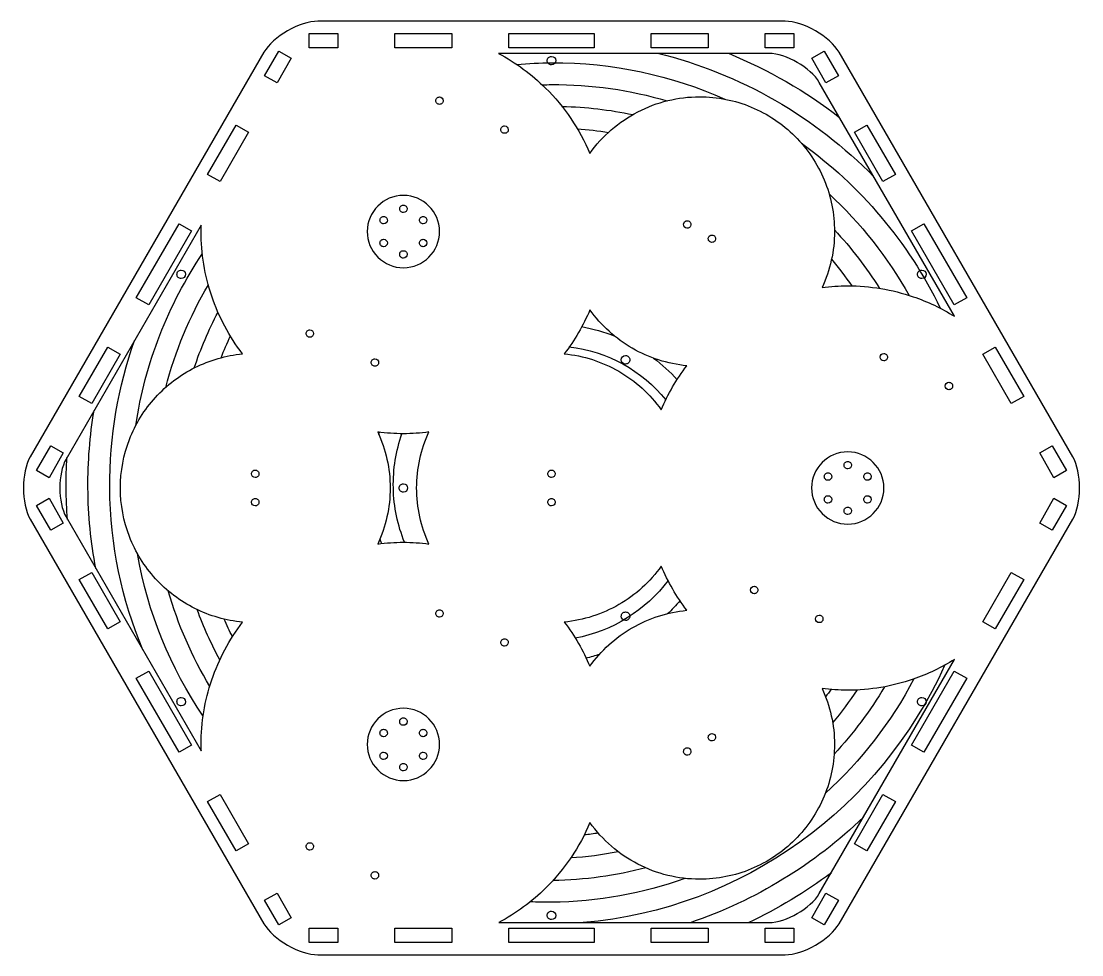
# Model space of a CAD drawing. Extents: x 2 to 374, y -219 to 109.
import ezdxf

# ---------------------------------------------------------------- set-up
doc = ezdxf.new("R2010")
doc.units = 0
doc.layers.add('TopPlate_-_Cut', color=7, linetype='CONTINUOUS')
doc.layers.add('TopPlate_-_Etch', color=7, linetype='CONTINUOUS')

msp = doc.modelspace()

# ---------------------------------------------------------------- linework, layer by layer
at = {"layer": 'TopPlate_-_Cut', "color": 7}
for p, q in [((270.054697, 108.511239), (106.089097, 108.511239)), ((106.089097, 108.511239), (106.089097, 108.511239)), ((103.071744, 104.192467), (113.071893, 104.192467)), ((103.071744, 99.142233), (103.071744, 104.192467)), ((103.071744, 104.192467), (103.071744, 104.192467)), ((113.071893, 104.192467), (113.071893, 99.142233)), ((133.071636, 104.192467), (153.071932, 104.192467)), ((133.071636, 99.142233), (133.071636, 104.192467)), ((133.071636, 104.192467), (133.071636, 104.192467)), ((153.071932, 104.192467), (153.071932, 99.142233)), ((173.071674, 104.192467), (203.071566, 104.192467)), ((173.071674, 99.142233), (173.071674, 104.192467)), ((173.071674, 104.192467), (173.071674, 104.192467)), ((203.071566, 104.192467), (203.071566, 99.142233)), ((223.071862, 104.192467), (243.071605, 104.192467)), ((223.071862, 99.142233), (223.071862, 104.192467)), ((223.071862, 104.192467), (223.071862, 104.192467)), ((243.071605, 104.192467), (243.071605, 99.142233)), ((263.071901, 104.192467), (273.071497, 104.192467)), ((263.071901, 99.142233), (263.071901, 104.192467)), ((263.071901, 104.192467), (263.071901, 104.192467)), ((273.071497, 104.192467), (273.071497, 99.142233)), ((87.169735, 97.588357), (5.186936, -44.410212)), ((87.418884, 89.381864), (92.418958, 98.041456)), ((92.418958, 98.041456), (96.792299, 95.516339)), ((92.418958, 98.041456), (92.418958, 98.041456)), ((113.071893, 99.142233), (103.071744, 99.142233)), ((153.071932, 99.142233), (133.071636, 99.142233)), ((203.071566, 99.142233), (173.071674, 99.142233)), ((243.071605, 99.142233), (223.071862, 99.142233)), ((273.071497, 99.142233), (263.071901, 99.142233)), ((279.350941, 95.516339), (283.72483, 98.041456)), ((283.72483, 98.041456), (288.724368, 89.381864)), ((283.72483, 98.041456), (283.72483, 98.041456)), ((370.956304, -44.410776), (288.973514, 97.588357)), ((96.792299, 95.516339), (91.792778, 86.856747)), ((188.071895, 96.166773), (188.071895, 96.166773)), ((284.351024, 86.856747), (279.350941, 95.516339)), ((91.792778, 86.856747), (87.418884, 89.381864)), ((288.724368, 89.381864), (284.351024, 86.856747)), ((148.753158, 81.916203), (148.753158, 81.916203)), ((67.419141, 54.74074), (77.418737, 72.061025)), ((77.418737, 72.061025), (81.792631, 69.53591)), ((77.418737, 72.061025), (77.418737, 72.061025)), ((171.613158, 71.756203), (171.613158, 71.756203)), ((294.351174, 69.53591), (298.724518, 72.061025)), ((298.724518, 72.061025), (308.724639, 54.74074)), ((298.724518, 72.061025), (298.724518, 72.061025)), ((81.792631, 69.53591), (71.792482, 52.215622)), ((304.350759, 52.215622), (294.351174, 69.53591)), ((71.792482, 52.215622), (67.419141, 54.74074)), ((308.724639, 54.74074), (304.350759, 52.215622)), ((136.110528, 47.346349), (136.110528, 47.346349)), ((136.110528, 43.967415), (136.110528, 43.967415)), ((42.41877, 11.439472), (57.418992, 37.419901)), ((57.418992, 37.419901), (61.792335, 34.894786)), ((57.418992, 37.419901), (57.418992, 37.419901)), ((129.182283, 39.967254), (129.182283, 39.967254)), ((143.038745, 39.967254), (143.038745, 39.967254)), ((235.733277, 38.466686), (235.733277, 38.466661)), ((314.350908, 34.894786), (318.724788, 37.419901)), ((318.724788, 37.419901), (333.724476, 11.439472)), ((318.724788, 37.419901), (318.724788, 37.419901)), ((61.792335, 34.894786), (46.792665, 8.914356)), ((329.351132, 8.914356), (314.350908, 34.894786)), ((129.182283, 31.966903), (129.182283, 31.966903)), ((143.038745, 31.966903), (143.038745, 31.966903)), ((244.393971, 33.466612), (244.393971, 33.466586)), ((136.110528, 27.967278), (136.110528, 27.967278)), ((58.168094, 21.166769), (58.168094, 21.166769)), ((317.975686, 21.166769), (317.975686, 21.166769)), ((46.792665, 8.914356), (42.41877, 11.439472)), ((333.724476, 11.439472), (329.351132, 8.914356)), ((103.272387, 0.167672), (103.272387, 0.167672)), ((22.419028, -23.201652), (32.419174, -5.880814)), ((32.419174, -5.880814), (36.792518, -8.405932)), ((32.419174, -5.880814), (32.419174, -5.880814)), ((339.350717, -8.405932), (343.724625, -5.880814)), ((343.724625, -5.880814), (353.724774, -23.201652)), ((343.724625, -5.880814), (343.724625, -5.880814)), ((36.792518, -8.405932), (26.79237, -25.726768)), ((126.132387, -9.992328), (126.132387, -9.992328)), ((214.052325, -8.833123), (214.052325, -8.833123)), ((304.637384, -8.084021), (304.637384, -8.084021)), ((349.350866, -25.726768), (339.350717, -8.405932)), ((327.497384, -18.244021), (327.497384, -18.244021)), ((26.79237, -25.726768), (22.419028, -23.201652)), ((353.724774, -23.201652), (349.350866, -25.726768)), ((7.418806, -49.182632), (12.41888, -40.521937)), ((12.41888, -40.521937), (16.792773, -43.047056)), ((12.41888, -40.521937), (12.41888, -40.521937)), ((359.351016, -43.047056), (363.724359, -40.521937)), ((363.724359, -40.521937), (368.724434, -49.182632)), ((363.724359, -40.521937), (363.724359, -40.521937)), ((16.792773, -43.047056), (11.7927, -51.70775)), ((291.995098, -42.653649), (291.995098, -42.653649)), ((364.35109, -51.70775), (359.351016, -43.047056)), ((291.995098, -46.032583), (291.995098, -46.032583)), ((11.7927, -51.70775), (7.418806, -49.182632)), ((84.148524, -49.032701), (84.148524, -49.032701)), ((188.071895, -49.032701), (188.071895, -49.032701)), ((285.066853, -50.032745), (285.066853, -50.032745)), ((298.923315, -50.032745), (298.923315, -50.032745)), ((368.724434, -49.182632), (364.35109, -51.70775)), ((136.110486, -53.833236), (136.110486, -53.833236)), ((7.418806, -61.483553), (11.7927, -58.958434)), ((11.7927, -58.958434), (16.792222, -67.618578)), ((11.7927, -58.958434), (11.7927, -58.958434)), ((84.148524, -59.032851), (84.148524, -59.032851)), ((188.071895, -59.032851), (188.071895, -59.032851)), ((285.066853, -58.033095), (285.066853, -58.033095)), ((298.923315, -58.033095), (298.923315, -58.033095)), ((359.351016, -67.618578), (364.35109, -58.958434)), ((364.35109, -58.958434), (368.724434, -61.483553)), ((364.35109, -58.958434), (364.35109, -58.958434)), ((12.41888, -70.143697), (7.418806, -61.483553)), ((291.995098, -62.032721), (291.995098, -62.032721)), ((368.724434, -61.483553), (363.724924, -70.143697)), ((5.186936, -66.255976), (87.169735, -208.253996)), ((288.973514, -208.25456), (370.956304, -66.25654)), ((16.792222, -67.618578), (12.41888, -70.143697)), ((363.724924, -70.143697), (359.351016, -67.618578)), ((22.419028, -87.463982), (26.79237, -84.938864)), ((26.79237, -84.938864), (36.792518, -102.259152)), ((26.79237, -84.938864), (26.79237, -84.938864)), ((339.351281, -102.259152), (349.350866, -84.938864)), ((349.350866, -84.938864), (353.724774, -87.463982)), ((349.350866, -84.938864), (349.350866, -84.938864)), ((32.418624, -104.784268), (22.419028, -87.463982)), ((353.724774, -87.463982), (343.724625, -104.784268)), ((259.156618, -89.832555), (259.156618, -89.832555)), ((148.753158, -98.083697), (148.753158, -98.083697)), ((214.052325, -98.832796), (214.052325, -98.832796)), ((282.016618, -99.992555), (282.016618, -99.992555)), ((36.792518, -102.259152), (32.418624, -104.784268)), ((343.724625, -104.784268), (339.351281, -102.259152)), ((171.613158, -108.243697), (171.613158, -108.243697)), ((42.41877, -122.105106), (46.792665, -119.579991)), ((57.418992, -148.086086), (42.41877, -122.105106)), ((46.792665, -119.579991), (61.792335, -145.56097)), ((46.792665, -119.579991), (46.792665, -119.579991)), ((314.350908, -145.56097), (329.351132, -119.579991)), ((333.724476, -122.105106), (318.724788, -148.086086)), ((329.351132, -119.579991), (333.724476, -122.105106)), ((329.351132, -119.579991), (329.351132, -119.579991)), ((58.168094, -128.833242), (58.168094, -128.833242)), ((317.975686, -128.833242), (317.975686, -128.833242)), ((136.110528, -132.653647), (136.110528, -132.653647)), ((136.110528, -136.032581), (136.110528, -136.032581)), ((129.182283, -140.032742), (129.182283, -140.032742)), ((143.038745, -140.032742), (143.038745, -140.032742)), ((244.332785, -141.533242), (244.332785, -141.533242)), ((61.792335, -145.56097), (57.418992, -148.086086)), ((129.182283, -148.033093), (129.182283, -148.033093)), ((143.038745, -148.033093), (143.038745, -148.033093)), ((235.672644, -146.533314), (235.672644, -146.533314)), ((318.724788, -148.086086), (314.350908, -145.56097)), ((136.110528, -152.032718), (136.110528, -152.032718)), ((67.418591, -165.406374), (71.792482, -162.881256)), ((71.792482, -162.881256), (81.792631, -180.202094)), ((71.792482, -162.881256), (71.792482, -162.881256)), ((294.351174, -180.202094), (304.351323, -162.881256)), ((304.351323, -162.881256), (308.724639, -165.406374)), ((304.351323, -162.881256), (304.351323, -162.881256)), ((77.418737, -182.727221), (67.418591, -165.406374)), ((308.724639, -165.406374), (298.724518, -182.727221)), ((81.792631, -180.202094), (77.418737, -182.727221)), ((103.272387, -179.832242), (103.272387, -179.832242)), ((298.724518, -182.727221), (294.351174, -180.202094)), ((126.132387, -189.992242), (126.132387, -189.992242)), ((87.418884, -200.04751), (91.792227, -197.522383)), ((92.418958, -208.70764), (87.418884, -200.04751)), ((91.792227, -197.522383), (96.792299, -206.182513)), ((91.792227, -197.522383), (91.792227, -197.522383)), ((279.350941, -206.182513), (284.351024, -197.522383)), ((288.724904, -200.04751), (283.72483, -208.70764)), ((284.351024, -197.522383), (288.724904, -200.04751)), ((284.351024, -197.522383), (284.351024, -197.522383)), ((188.071895, -203.833238), (188.071895, -203.833238)), ((96.792299, -206.182513), (92.418958, -208.70764)), ((283.72483, -208.70764), (279.350941, -206.182513)), ((103.071744, -209.807855), (113.071893, -209.807855)), ((103.071744, -214.858108), (103.071744, -209.807855)), ((103.071744, -209.807855), (103.071744, -209.807855)), ((113.071893, -209.807855), (113.071893, -214.858108)), ((133.071636, -209.807855), (153.071932, -209.807855)), ((133.071636, -214.858108), (133.071636, -209.807855)), ((133.071636, -209.807855), (133.071636, -209.807855)), ((153.071932, -209.807855), (153.071932, -214.858108)), ((173.071674, -209.807855), (203.071566, -209.807855)), ((173.071674, -214.858108), (173.071674, -209.807855)), ((173.071674, -209.807855), (173.071674, -209.807855)), ((203.071566, -209.807855), (203.071566, -214.858108)), ((223.071862, -209.807855), (243.071605, -209.807855)), ((223.071862, -214.858108), (223.071862, -209.807855)), ((223.071862, -209.807855), (223.071862, -209.807855)), ((243.071605, -209.807855), (243.071605, -214.858108)), ((263.071901, -209.807855), (273.071497, -209.807855)), ((263.071901, -214.858108), (263.071901, -209.807855)), ((263.071901, -209.807855), (263.071901, -209.807855)), ((273.071497, -209.807855), (273.071497, -214.858108)), ((113.071893, -214.858108), (103.071744, -214.858108)), ((153.071932, -214.858108), (133.071636, -214.858108)), ((203.071566, -214.858108), (173.071674, -214.858108)), ((243.071605, -214.858108), (223.071862, -214.858108)), ((273.071497, -214.858108), (263.071901, -214.858108)), ((106.089097, -219.177435), (270.054697, -219.177435))]:
    msp.add_line(p, q, dxfattribs=at)
for points in [[(106.089097, 108.511239), (99.782729, 108.511239), (90.322919, 103.049837), (87.169735, 97.588357)], [(288.973514, 97.588357), (285.820302, 103.049913), (276.361093, 108.511253), (270.054697, 108.511239)], [(186.571489, 94.666916), (186.571527, 95.064786), (186.729635, 95.446342), (187.011023, 95.727627)], [(187.011023, 93.606205), (186.729635, 93.88749), (186.571527, 94.269046), (186.571489, 94.666916)], [(187.011023, 95.727627), (187.292412, 96.008913), (187.674025, 96.166881), (188.071895, 96.166773)], [(188.071895, 93.167059), (187.674025, 93.166951), (187.292412, 93.324919), (187.011023, 93.606205)], [(188.071895, 96.166773), (188.900212, 96.166695), (189.571675, 95.495232), (189.571754, 94.666916)], [(189.571754, 94.666916), (189.571675, 93.8386), (188.900211, 93.167137), (188.071895, 93.167059)], [(147.833799, 81.535637), (148.077658, 81.779392), (148.408363, 81.916287), (148.753158, 81.916203)], [(148.753158, 81.916203), (149.470945, 81.916074), (150.052794, 81.334226), (150.052924, 80.61644)], [(147.833602, 79.696883), (147.589727, 79.940758), (147.452757, 80.271548), (147.452842, 80.61644)], [(147.452842, 80.61644), (147.452905, 80.961235), (147.58994, 81.291882), (147.833799, 81.535637)], [(148.753158, 79.31612), (148.408267, 79.316037), (148.077477, 79.453007), (147.833602, 79.696883)], [(149.672359, 79.697077), (149.428603, 79.453218), (149.097955, 79.316183), (148.753158, 79.31612)], [(150.052924, 80.61644), (150.053009, 80.271643), (149.916115, 79.940937), (149.672359, 79.697077)], [(170.312842, 70.45644), (170.312905, 70.801235), (170.44994, 71.131882), (170.693799, 71.375637)], [(170.693799, 71.375637), (170.937658, 71.619392), (171.268363, 71.756287), (171.613158, 71.756203)], [(171.613158, 71.756203), (172.330945, 71.756074), (172.912794, 71.174226), (172.912924, 70.45644)], [(170.693602, 69.536883), (170.449727, 69.780758), (170.312757, 70.111548), (170.312842, 70.45644)], [(171.613158, 69.15612), (171.268267, 69.156037), (170.937477, 69.293007), (170.693602, 69.536883)], [(172.532359, 69.537077), (172.288603, 69.293218), (171.957955, 69.156183), (171.613158, 69.15612)], [(172.912924, 70.45644), (172.913009, 70.111643), (172.776115, 69.780937), (172.532359, 69.537077)], [(136.110528, 47.346349), (129.107967, 47.346421), (123.43116, 41.669879), (123.430905, 34.667318)], [(148.789559, 34.667318), (148.789305, 41.669648), (143.112858, 47.346094), (136.110528, 47.346349)], [(134.81019, 42.667104), (134.810107, 43.011998), (134.947081, 43.34279), (135.190961, 43.586664)], [(135.19115, 41.747891), (134.947286, 41.99165), (134.810249, 42.322303), (134.81019, 42.667104)], [(135.190961, 43.586664), (135.43484, 43.830538), (135.765634, 43.967505), (136.110528, 43.967415)], [(136.110528, 41.36733), (135.765727, 41.36724), (135.435014, 41.504133), (135.19115, 41.747891)], [(136.110528, 43.967415), (136.45532, 43.967348), (136.785962, 43.830311), (137.029713, 43.586454)], [(137.410275, 42.667104), (137.41015, 41.949321), (136.828311, 41.36747), (136.110528, 41.36733)], [(137.029713, 43.586454), (137.273464, 43.342597), (137.410357, 43.011896), (137.410275, 42.667104)], [(127.881973, 38.666915), (127.881883, 39.011809), (128.01885, 39.342603), (128.262724, 39.586482)], [(128.262933, 37.74773), (128.019076, 37.991481), (127.88204, 38.322123), (127.881973, 38.666915)], [(128.262724, 39.586482), (128.506598, 39.830362), (128.837389, 39.967336), (129.182283, 39.967254)], [(129.182283, 37.367168), (128.837492, 37.367086), (128.506791, 37.503979), (128.262933, 37.74773)], [(129.182283, 39.967254), (129.527084, 39.967194), (129.857738, 39.830157), (130.101496, 39.586293)], [(130.482058, 38.666915), (130.481918, 37.949132), (129.900066, 37.367293), (129.182283, 37.367168)], [(130.101496, 39.586293), (130.345254, 39.342429), (130.482148, 39.011716), (130.482058, 38.666915)], [(141.738435, 38.666915), (141.738345, 39.011809), (141.875312, 39.342603), (142.119186, 39.586482)], [(142.119395, 37.74773), (141.875538, 37.991481), (141.738502, 38.322123), (141.738435, 38.666915)], [(142.119186, 39.586482), (142.36306, 39.830362), (142.693851, 39.967336), (143.038745, 39.967254)], [(143.038745, 37.367168), (142.693954, 37.367086), (142.363253, 37.503979), (142.119395, 37.74773)], [(143.038745, 39.967254), (143.383546, 39.967194), (143.7142, 39.830157), (143.957958, 39.586293)], [(144.33852, 38.666915), (144.33838, 37.949132), (143.756528, 37.367293), (143.038745, 37.367168)], [(143.957958, 39.586293), (144.201716, 39.342429), (144.33861, 39.011716), (144.33852, 38.666915)], [(235.053076, 36.041314), (234.431567, 36.400335), (234.218623, 37.195114), (234.577379, 37.816776)], [(234.577379, 37.816776), (234.7986, 38.200131), (235.199666, 38.444593), (235.641775, 38.465557)], [(235.641775, 38.465557), (235.672253, 38.467007), (235.702772, 38.467384), (235.733277, 38.466686)], [(235.733277, 38.466661), (235.951085, 38.461614), (236.164133, 38.401907), (236.352842, 38.293026)], [(236.352842, 38.293026), (236.651552, 38.120705), (236.869554, 37.836758), (236.958873, 37.503675)], [(236.958873, 37.503675), (237.048191, 37.170591), (237.001506, 36.815667), (236.829092, 36.51701)], [(123.430905, 34.667318), (123.43087, 31.304462), (124.766744, 28.07933), (127.144642, 25.701431)], [(136.110528, 21.987694), (143.11309, 21.987949), (148.789632, 27.664756), (148.789559, 34.667318)], [(236.039615, 35.911297), (235.706539, 35.822084), (235.351665, 35.868853), (235.053076, 36.041314)], [(236.829092, 36.51701), (236.656678, 36.218394), (236.37269, 36.00051), (236.039615, 35.911297)], [(127.881973, 30.667128), (127.882032, 31.011924), (128.019065, 31.342574), (128.262923, 31.586331)], [(128.262933, 29.747944), (128.019076, 29.991695), (127.88204, 30.322337), (127.881973, 30.667128)], [(128.262923, 31.586331), (128.506781, 31.830089), (128.837487, 31.966985), (129.182283, 31.966903)], [(129.182283, 31.966903), (129.900077, 31.966778), (130.481933, 31.384922), (130.482058, 30.667128)], [(130.482058, 30.667128), (130.481918, 29.949345), (129.900066, 29.367506), (129.182283, 29.367382)], [(141.738435, 30.667128), (141.738494, 31.011924), (141.875527, 31.342574), (142.119385, 31.586331)], [(142.119395, 29.747944), (141.875538, 29.991695), (141.738502, 30.322337), (141.738435, 30.667128)], [(142.119385, 31.586331), (142.363243, 31.830089), (142.693949, 31.966985), (143.038745, 31.966903)], [(143.038745, 31.966903), (143.756539, 31.966778), (144.338395, 31.384922), (144.33852, 30.667128)], [(144.33852, 30.667128), (144.33838, 29.949345), (143.756528, 29.367506), (143.038745, 29.367382)], [(243.107505, 31.830715), (243.018292, 32.163791), (243.065061, 32.518665), (243.23752, 32.817255)], [(243.71322, 31.041239), (243.414604, 31.213653), (243.196718, 31.49764), (243.107505, 31.830715)], [(243.23752, 32.817255), (243.458877, 33.200397), (243.859921, 33.444636), (244.301919, 33.465483)], [(244.69976, 30.911224), (244.366684, 30.82201), (244.01181, 30.868779), (243.71322, 31.041239)], [(244.301919, 33.465483), (244.33258, 33.466946), (244.363283, 33.467322), (244.393971, 33.466612)], [(244.393971, 33.466586), (244.61178, 33.46154), (244.824827, 33.401834), (245.013536, 33.292955)], [(245.489236, 31.516939), (245.316822, 31.218322), (245.032835, 31.000437), (244.69976, 30.911224)], [(245.013536, 33.292955), (245.312153, 33.120541), (245.530038, 32.836553), (245.619252, 32.503478)], [(245.619252, 32.503478), (245.708465, 32.170402), (245.661696, 31.815528), (245.489236, 31.516939)], [(129.182283, 29.367382), (128.837492, 29.3673), (128.506791, 29.504192), (128.262933, 29.747944)], [(134.81019, 26.666967), (134.810107, 27.011861), (134.947081, 27.342652), (135.190961, 27.586526)], [(135.19115, 25.747754), (134.947286, 25.991512), (134.810249, 26.322166), (134.81019, 26.666967)], [(135.190961, 27.586526), (135.43484, 27.830401), (135.765634, 27.967368), (136.110528, 27.967278)], [(136.110528, 27.967278), (136.45532, 27.96721), (136.785962, 27.830174), (137.029713, 27.586317)], [(137.410275, 26.666967), (137.41015, 25.949184), (136.828311, 25.367333), (136.110528, 25.367192)], [(137.029713, 27.586317), (137.273464, 27.34246), (137.410357, 27.011758), (137.410275, 26.666967)], [(143.038745, 29.367382), (142.693954, 29.3673), (142.363253, 29.504192), (142.119395, 29.747944)], [(127.144642, 25.701431), (129.52254, 23.323533), (132.747672, 21.987659), (136.110528, 21.987694)], [(136.110528, 25.367192), (135.765727, 25.367103), (135.435014, 25.503996), (135.19115, 25.747754)], [(56.667688, 19.666913), (56.667726, 20.064783), (56.825834, 20.446338), (57.107222, 20.727624)], [(57.107221, 18.6062), (56.825833, 18.887486), (56.667725, 19.269042), (56.667688, 19.666913)], [(58.168094, 18.167054), (57.770223, 18.166946), (57.38861, 18.324915), (57.107221, 18.6062)], [(57.107222, 20.727624), (57.388611, 21.008909), (57.770224, 21.166877), (58.168094, 21.166769)], [(58.168094, 21.166769), (58.99641, 21.166691), (59.667873, 20.495229), (59.667953, 19.666913)], [(59.667953, 19.666913), (59.667875, 18.838596), (58.996411, 18.167132), (58.168094, 18.167054)], [(316.475279, 19.666913), (316.475318, 20.064783), (316.633425, 20.446338), (316.914814, 20.727624)], [(316.914813, 18.6062), (316.633424, 18.887486), (316.475317, 19.269042), (316.475279, 19.666913)], [(317.975686, 18.167054), (317.577815, 18.166946), (317.196201, 18.324915), (316.914813, 18.6062)], [(316.914814, 20.727624), (317.196202, 21.008909), (317.577815, 21.166877), (317.975686, 21.166769)], [(317.975686, 21.166769), (318.804006, 21.166697), (319.475476, 20.495233), (319.475556, 19.666913)], [(319.475556, 19.666913), (319.475478, 18.838592), (318.804007, 18.167126), (317.975686, 18.167054)], [(102.353026, -0.212895), (102.596885, 0.030861), (102.927591, 0.167755), (103.272387, 0.167672)], [(103.272387, 0.167672), (103.990174, 0.167542), (104.572024, -0.414307), (104.572153, -1.132094)], [(102.352832, -2.05165), (102.108957, -1.807775), (101.971987, -1.476985), (101.97207, -1.132094)], [(101.97207, -1.132094), (101.972133, -0.787299), (102.109167, -0.456651), (102.353026, -0.212895)], [(103.272387, -2.432411), (102.927496, -2.432495), (102.596706, -2.295524), (102.352832, -2.05165)], [(104.191586, -2.051455), (103.94783, -2.295314), (103.617183, -2.432349), (103.272387, -2.432411)], [(104.572153, -1.132094), (104.572237, -1.47689), (104.435342, -1.807596), (104.191586, -2.051455)], [(124.83207, -11.292094), (124.832133, -10.947299), (124.969167, -10.616651), (125.213026, -10.372895)], [(125.213026, -10.372895), (125.456885, -10.129139), (125.787591, -9.992245), (126.132387, -9.992328)], [(126.132387, -9.992328), (126.850174, -9.992458), (127.432024, -10.574307), (127.432153, -11.292094)], [(212.552469, -10.332979), (212.552549, -9.504665), (213.22401, -8.833203), (214.052325, -8.833123)], [(214.052325, -11.832838), (213.224009, -11.832758), (212.552547, -11.161295), (212.552469, -10.332979)], [(214.052325, -8.833123), (214.450196, -8.833015), (214.83181, -8.990982), (215.113199, -9.272267)], [(215.113199, -9.272267), (215.394588, -9.553553), (215.552696, -9.935108), (215.552734, -10.332979)], [(215.552734, -10.332979), (215.552697, -10.73085), (215.394589, -11.112407), (215.1132, -11.393693)], [(303.337637, -9.383787), (303.337766, -8.666007), (303.919604, -8.084161), (304.637384, -8.084021)], [(304.637384, -10.683553), (303.919604, -10.683413), (303.337766, -10.101566), (303.337637, -9.383787)], [(304.637384, -8.084021), (304.982178, -8.083938), (305.312883, -8.220834), (305.55674, -8.464589)], [(305.55674, -10.302984), (305.312883, -10.54674), (304.982178, -10.683635), (304.637384, -10.683553)], [(305.55674, -8.464589), (305.800598, -8.708345), (305.937632, -9.038992), (305.937694, -9.383787)], [(305.937694, -9.383787), (305.937632, -9.728582), (305.800598, -10.059229), (305.55674, -10.302984)], [(125.212832, -12.21165), (124.968957, -11.967775), (124.831987, -11.636985), (124.83207, -11.292094)], [(126.132387, -12.592411), (125.787496, -12.592495), (125.456706, -12.455524), (125.212832, -12.21165)], [(127.051586, -12.211455), (126.80783, -12.455314), (126.477183, -12.592349), (126.132387, -12.592411)], [(127.432153, -11.292094), (127.432237, -11.63689), (127.295342, -11.967596), (127.051586, -12.211455)], [(215.1132, -11.393693), (214.831811, -11.674978), (214.450196, -11.832946), (214.052325, -11.832838)], [(326.197637, -19.543787), (326.197766, -18.826007), (326.779604, -18.244161), (327.497384, -18.244021)], [(327.497384, -18.244021), (327.842178, -18.243938), (328.172883, -18.380834), (328.41674, -18.624589)], [(327.497384, -20.843553), (326.779604, -20.843413), (326.197766, -20.261566), (326.197637, -19.543787)], [(328.41674, -20.462984), (328.172883, -20.70674), (327.842178, -20.843635), (327.497384, -20.843553)], [(328.41674, -18.624589), (328.660598, -18.868345), (328.797632, -19.198992), (328.797694, -19.543787)], [(328.797694, -19.543787), (328.797632, -19.888582), (328.660598, -20.219229), (328.41674, -20.462984)], [(5.186936, -44.410212), (2.033864, -49.871717), (2.033808, -60.794558), (5.186936, -66.255976)], [(291.995098, -42.653649), (284.992537, -42.653577), (279.315729, -48.330119), (279.315474, -55.33268)], [(304.674129, -55.33268), (304.673874, -48.33035), (298.997428, -42.653904), (291.995098, -42.653649)], [(370.956304, -66.25654), (374.109544, -60.795137), (374.109516, -49.87225), (370.956304, -44.410776)], [(290.694759, -47.332894), (290.694677, -46.988), (290.831651, -46.657209), (291.07553, -46.413334)], [(291.07572, -48.252107), (290.831856, -48.008348), (290.694819, -47.677695), (290.694759, -47.332894)], [(291.07553, -46.413334), (291.31941, -46.16946), (291.650204, -46.032493), (291.995098, -46.032583)], [(291.995098, -48.632668), (291.650297, -48.632758), (291.319584, -48.495865), (291.07572, -48.252107)], [(291.995098, -46.032583), (292.339889, -46.03265), (292.670531, -46.169687), (292.914283, -46.413544)], [(293.294844, -47.332894), (293.29472, -48.050677), (292.712881, -48.632528), (291.995098, -48.632668)], [(292.914283, -46.413544), (293.158034, -46.657401), (293.294927, -46.988103), (293.294844, -47.332894)], [(82.848758, -50.333018), (82.848674, -49.988222), (82.985568, -49.657516), (83.229324, -49.413657)], [(84.148524, -51.632784), (83.430736, -51.632654), (82.848887, -51.050805), (82.848758, -50.333018)], [(83.229324, -49.413657), (83.47308, -49.169798), (83.803728, -49.032763), (84.148524, -49.032701)], [(84.148524, -49.032701), (84.493415, -49.032617), (84.824204, -49.169588), (85.068079, -49.413462)], [(85.067884, -51.252217), (84.824025, -51.495973), (84.493319, -51.632868), (84.148524, -51.632784)], [(85.44884, -50.333018), (85.448778, -50.677813), (85.311743, -51.008461), (85.067884, -51.252217)], [(85.068079, -49.413462), (85.311954, -49.657337), (85.448924, -49.988127), (85.44884, -50.333018)], [(186.771579, -50.333018), (186.771495, -49.988127), (186.908465, -49.657337), (187.15234, -49.413462)], [(187.152535, -51.252217), (186.908676, -51.008461), (186.771641, -50.677813), (186.771579, -50.333018)], [(187.15234, -49.413462), (187.396215, -49.169588), (187.727004, -49.032617), (188.071895, -49.032701)], [(188.071895, -51.632784), (187.7271, -51.632868), (187.396394, -51.495973), (187.152535, -51.252217)], [(188.071895, -49.032701), (188.416691, -49.032763), (188.747339, -49.169798), (188.991095, -49.413657)], [(189.371661, -50.333018), (189.371532, -51.050805), (188.789683, -51.632654), (188.071895, -51.632784)], [(188.991095, -49.413657), (189.234851, -49.657516), (189.371745, -49.988222), (189.371661, -50.333018)], [(283.766542, -51.333083), (283.766452, -50.988189), (283.903419, -50.657395), (284.147293, -50.413516)], [(284.147503, -52.252268), (283.903646, -52.008517), (283.766609, -51.677875), (283.766542, -51.333083)], [(284.147293, -50.413516), (284.391168, -50.169636), (284.721959, -50.032662), (285.066853, -50.032745)], [(285.066853, -50.032745), (285.411654, -50.032804), (285.742307, -50.169841), (285.986066, -50.413705)], [(286.366627, -51.333083), (286.366487, -52.050866), (285.784636, -52.632705), (285.066853, -52.63283)], [(285.986066, -50.413705), (286.229824, -50.657569), (286.366717, -50.988282), (286.366627, -51.333083)], [(297.623004, -51.333083), (297.622914, -50.988189), (297.759881, -50.657395), (298.003755, -50.413516)], [(298.003965, -52.252268), (297.760108, -52.008517), (297.623071, -51.677875), (297.623004, -51.333083)], [(298.003755, -50.413516), (298.24763, -50.169636), (298.578421, -50.032662), (298.923315, -50.032745)], [(298.923315, -50.032745), (299.268116, -50.032804), (299.598769, -50.169841), (299.842528, -50.413705)], [(300.223089, -51.333083), (300.222949, -52.050866), (299.641098, -52.632705), (298.923315, -52.63283)], [(299.842528, -50.413705), (300.086286, -50.657569), (300.223179, -50.988282), (300.223089, -51.333083)], [(134.610077, -55.333092), (134.610115, -54.935222), (134.768224, -54.553666), (135.049612, -54.272381)], [(135.049612, -56.393804), (134.768224, -56.112519), (134.610115, -55.730963), (134.610077, -55.333092)], [(135.049612, -54.272381), (135.331001, -53.991096), (135.712615, -53.833128), (136.110486, -53.833236)], [(136.110486, -53.833236), (136.938801, -53.833316), (137.610262, -54.504778), (137.610342, -55.333092)], [(137.610342, -55.333092), (137.610262, -56.161407), (136.938801, -56.832869), (136.110486, -56.832948)], [(279.315474, -55.33268), (279.31544, -58.695536), (280.651313, -61.920668), (283.029212, -64.298567)], [(285.066853, -52.63283), (284.722062, -52.632912), (284.39136, -52.496019), (284.147503, -52.252268)], [(291.995098, -68.012304), (298.997659, -68.012049), (304.674202, -62.335242), (304.674129, -55.33268)], [(298.923315, -52.63283), (298.578524, -52.632912), (298.247822, -52.496019), (298.003965, -52.252268)], [(82.848758, -60.333167), (82.848674, -59.988371), (82.985568, -59.657665), (83.229324, -59.413806)], [(83.229324, -59.413806), (83.47308, -59.169947), (83.803728, -59.032913), (84.148524, -59.032851)], [(84.148524, -59.032851), (84.493415, -59.032767), (84.824204, -59.169737), (85.068079, -59.413612)], [(85.068079, -59.413612), (85.311954, -59.657487), (85.448924, -59.988276), (85.44884, -60.333167)], [(136.110486, -56.832948), (135.712615, -56.833057), (135.331001, -56.675089), (135.049612, -56.393804)], [(186.771579, -60.333167), (186.771495, -59.988276), (186.908465, -59.657487), (187.15234, -59.413612)], [(187.15234, -59.413612), (187.396215, -59.169737), (187.727004, -59.032767), (188.071895, -59.032851)], [(188.071895, -59.032851), (188.416691, -59.032913), (188.747339, -59.169947), (188.991095, -59.413806)], [(188.991095, -59.413806), (189.234851, -59.657665), (189.371745, -59.988371), (189.371661, -60.333167)], [(283.766542, -59.33287), (283.766602, -58.988074), (283.903635, -58.657424), (284.147493, -58.413667)], [(284.147503, -60.252054), (283.903646, -60.008303), (283.766609, -59.677661), (283.766542, -59.33287)], [(284.147493, -58.413667), (284.391351, -58.16991), (284.722057, -58.033013), (285.066853, -58.033095)], [(285.066853, -58.033095), (285.784647, -58.03322), (286.366503, -58.615076), (286.366627, -59.33287)], [(286.366627, -59.33287), (286.366487, -60.050653), (285.784636, -60.632492), (285.066853, -60.632616)], [(297.623004, -59.33287), (297.623064, -58.988074), (297.760097, -58.657424), (298.003955, -58.413667)], [(298.003965, -60.252054), (297.760108, -60.008303), (297.623071, -59.677661), (297.623004, -59.33287)], [(298.003955, -58.413667), (298.247813, -58.16991), (298.578519, -58.033013), (298.923315, -58.033095)], [(298.923315, -58.033095), (299.641109, -58.03322), (300.222965, -58.615076), (300.223089, -59.33287)], [(300.223089, -59.33287), (300.222949, -60.050653), (299.641098, -60.632492), (298.923315, -60.632616)], [(84.148524, -61.632933), (83.430736, -61.632804), (82.848887, -61.050954), (82.848758, -60.333167)], [(85.067884, -61.252366), (84.824025, -61.496122), (84.493319, -61.633017), (84.148524, -61.632933)], [(85.44884, -60.333167), (85.448778, -60.677963), (85.311743, -61.008611), (85.067884, -61.252366)], [(187.152535, -61.252366), (186.908676, -61.008611), (186.771641, -60.677963), (186.771579, -60.333167)], [(188.071895, -61.632933), (187.7271, -61.633017), (187.396394, -61.496122), (187.152535, -61.252366)], [(189.371661, -60.333167), (189.371532, -61.050954), (188.789683, -61.632804), (188.071895, -61.632933)], [(285.066853, -60.632616), (284.722062, -60.632699), (284.39136, -60.495806), (284.147503, -60.252054)], [(290.694759, -63.333031), (290.694677, -62.988137), (290.831651, -62.657346), (291.07553, -62.413472)], [(291.07553, -62.413472), (291.31941, -62.169597), (291.650204, -62.032631), (291.995098, -62.032721)], [(291.995098, -62.032721), (292.339889, -62.032788), (292.670531, -62.169824), (292.914283, -62.413681)], [(292.914283, -62.413681), (293.158034, -62.657538), (293.294927, -62.98824), (293.294844, -63.333031)], [(298.923315, -60.632616), (298.578524, -60.632699), (298.247822, -60.495806), (298.003965, -60.252054)], [(283.029212, -64.298567), (285.40711, -66.676465), (288.632242, -68.012339), (291.995098, -68.012304)], [(291.07572, -64.252244), (290.831856, -64.008486), (290.694819, -63.677832), (290.694759, -63.333031)], [(291.995098, -64.632806), (291.650297, -64.632896), (291.319584, -64.496002), (291.07572, -64.252244)], [(293.294844, -63.333031), (293.29472, -64.050814), (292.712881, -64.632666), (291.995098, -64.632806)], [(257.856855, -91.132321), (257.856984, -90.414535), (258.438831, -89.832686), (259.156618, -89.832555)], [(259.156618, -92.432087), (258.438831, -92.431956), (257.856984, -91.850107), (257.856855, -91.132321)], [(259.156618, -89.832555), (259.501414, -89.83247), (259.832121, -89.969365), (260.07598, -90.21312)], [(260.07598, -92.051521), (259.832121, -92.295277), (259.501414, -92.432171), (259.156618, -92.432087)], [(260.07598, -90.21312), (260.31984, -90.456876), (260.456875, -90.787525), (260.456937, -91.132321)], [(260.456937, -91.132321), (260.456875, -91.477117), (260.31984, -91.807765), (260.07598, -92.051521)], [(147.452842, -99.384013), (147.452758, -99.039122), (147.589728, -98.708333), (147.833603, -98.464458)], [(147.833798, -100.303213), (147.589939, -100.059457), (147.452904, -99.728809), (147.452842, -99.384013)], [(147.833603, -98.464458), (148.077478, -98.220583), (148.408267, -98.083613), (148.753158, -98.083697)], [(148.753158, -100.683779), (148.408363, -100.683863), (148.077657, -100.546968), (147.833798, -100.303213)], [(148.753158, -98.083697), (149.097954, -98.083759), (149.428602, -98.220794), (149.672358, -98.464653)], [(150.052924, -99.384013), (150.052795, -100.101801), (149.470946, -100.68365), (148.753158, -100.683779)], [(149.672358, -98.464653), (149.916113, -98.708512), (150.053008, -99.039217), (150.052924, -99.384013)], [(212.552469, -100.333206), (212.552361, -99.935335), (212.710328, -99.553721), (212.991613, -99.272332)], [(214.052325, -101.833061), (213.22401, -101.832982), (212.552549, -101.16152), (212.552469, -100.333206)], [(212.991613, -99.272332), (213.272898, -98.990943), (213.654454, -98.832835), (214.052325, -98.832796)], [(214.052325, -98.832796), (214.450291, -98.832688), (214.831989, -98.990731), (215.113394, -99.272136)], [(215.552734, -100.333206), (215.552696, -100.731076), (215.394588, -101.112632), (215.113199, -101.393917)], [(215.113394, -99.272136), (215.394799, -99.553541), (215.552843, -99.935239), (215.552734, -100.333206)], [(280.716855, -101.292321), (280.716984, -100.574535), (281.298831, -99.992686), (282.016618, -99.992555)], [(282.016618, -99.992555), (282.361413, -99.992471), (282.692119, -100.129366), (282.935978, -100.373121)], [(282.935978, -100.373121), (283.179837, -100.616877), (283.316872, -100.947525), (283.316934, -101.292321)], [(215.113199, -101.393917), (214.83181, -101.675202), (214.450196, -101.83317), (214.052325, -101.833061)], [(282.016618, -102.592087), (281.298831, -102.591956), (280.716984, -102.010107), (280.716855, -101.292321)], [(282.935978, -102.21152), (282.692119, -102.455276), (282.361413, -102.592171), (282.016618, -102.592087)], [(283.316934, -101.292321), (283.316872, -101.637117), (283.179837, -101.967764), (282.935978, -102.21152)], [(170.312842, -109.544013), (170.312758, -109.199122), (170.449728, -108.868333), (170.693603, -108.624458)], [(170.693798, -110.463213), (170.449939, -110.219457), (170.312904, -109.888809), (170.312842, -109.544013)], [(170.693603, -108.624458), (170.937478, -108.380583), (171.268267, -108.243613), (171.613158, -108.243697)], [(171.613158, -110.843779), (171.268363, -110.843863), (170.937657, -110.706968), (170.693798, -110.463213)], [(171.613158, -108.243697), (171.957954, -108.243759), (172.288602, -108.380794), (172.532358, -108.624653)], [(172.912924, -109.544013), (172.912795, -110.261801), (172.330946, -110.84365), (171.613158, -110.843779)], [(172.532358, -108.624653), (172.776113, -108.868512), (172.913008, -109.199217), (172.912924, -109.544013)], [(56.667688, -130.333098), (56.667726, -129.935227), (56.825834, -129.553672), (57.107222, -129.272387)], [(57.107222, -129.272387), (57.388611, -128.991102), (57.770224, -128.833134), (58.168094, -128.833242)], [(58.168094, -128.833242), (58.99641, -128.83332), (59.667873, -129.504782), (59.667953, -130.333098)], [(316.475279, -130.333098), (316.475318, -129.935227), (316.633425, -129.553672), (316.914814, -129.272387)], [(316.914814, -129.272387), (317.196202, -128.991102), (317.577815, -128.833134), (317.975686, -128.833242)], [(317.975686, -128.833242), (318.804006, -128.833313), (319.475476, -129.504777), (319.475556, -130.333098)], [(57.107222, -131.393808), (56.825834, -131.112523), (56.667726, -130.730968), (56.667688, -130.333098)], [(58.168094, -131.832953), (57.770224, -131.833061), (57.388611, -131.675093), (57.107222, -131.393808)], [(59.667953, -130.333098), (59.667873, -131.161413), (58.99641, -131.832875), (58.168094, -131.832953)], [(136.110528, -132.653647), (129.107967, -132.653575), (123.43116, -138.330117), (123.430905, -145.332678)], [(148.789559, -145.332678), (148.789305, -138.330348), (143.112858, -132.653902), (136.110528, -132.653647)], [(316.914814, -131.393808), (316.633425, -131.112523), (316.475318, -130.730968), (316.475279, -130.333098)], [(317.975686, -131.832953), (317.577815, -131.833061), (317.196202, -131.675093), (316.914814, -131.393808)], [(319.475556, -130.333098), (319.475476, -131.161418), (318.804006, -131.832882), (317.975686, -131.832953)], [(134.81019, -137.332892), (134.810107, -136.987998), (134.947081, -136.657206), (135.190961, -136.413332)], [(135.19115, -138.252105), (134.947286, -138.008346), (134.810249, -137.677693), (134.81019, -137.332892)], [(135.190961, -136.413332), (135.43484, -136.169458), (135.765634, -136.032491), (136.110528, -136.032581)], [(136.110528, -136.032581), (136.45532, -136.032648), (136.785962, -136.169685), (137.029713, -136.413542)], [(137.410275, -137.332892), (137.41015, -138.050675), (136.828311, -138.632526), (136.110528, -138.632666)], [(137.029713, -136.413542), (137.273464, -136.657399), (137.410357, -136.9881), (137.410275, -137.332892)], [(127.881973, -141.333081), (127.881883, -140.988187), (128.01885, -140.657393), (128.262724, -140.413513)], [(128.262933, -142.252266), (128.019076, -142.008515), (127.88204, -141.677873), (127.881973, -141.333081)], [(128.262724, -140.413513), (128.506598, -140.169634), (128.837389, -140.03266), (129.182283, -140.032742)], [(129.182283, -140.032742), (129.527084, -140.032802), (129.857738, -140.169839), (130.101496, -140.413703)], [(130.482058, -141.333081), (130.481918, -142.050864), (129.900066, -142.632703), (129.182283, -142.632827)], [(130.101496, -140.413703), (130.345254, -140.657567), (130.482148, -140.98828), (130.482058, -141.333081)], [(136.110528, -138.632666), (135.765727, -138.632756), (135.435014, -138.495863), (135.19115, -138.252105)], [(141.738435, -141.333081), (141.738345, -140.988187), (141.875312, -140.657393), (142.119186, -140.413513)], [(142.119395, -142.252266), (141.875538, -142.008515), (141.738502, -141.677873), (141.738435, -141.333081)], [(142.119186, -140.413513), (142.36306, -140.169634), (142.693851, -140.03266), (143.038745, -140.032742)], [(143.038745, -140.032742), (143.383546, -140.032802), (143.7142, -140.169839), (143.957958, -140.413703)], [(144.33852, -141.333081), (144.33838, -142.050864), (143.756528, -142.632703), (143.038745, -142.632827)], [(143.957958, -140.413703), (144.201716, -140.657567), (144.33861, -140.98828), (144.33852, -141.333081)], [(129.182283, -142.632827), (128.837492, -142.63291), (128.506791, -142.496017), (128.262933, -142.252266)], [(143.038745, -142.632827), (142.693954, -142.63291), (142.363253, -142.496017), (142.119395, -142.252266)], [(243.23752, -143.482889), (243.065061, -143.184299), (243.018292, -142.829425), (243.107505, -142.49635)], [(243.107505, -142.49635), (243.196718, -142.163274), (243.414604, -141.879287), (243.71322, -141.706873)], [(244.026998, -144.088603), (243.693922, -143.99939), (243.409935, -143.781505), (243.23752, -143.482889)], [(243.71322, -141.706873), (243.90193, -141.597994), (244.114977, -141.538288), (244.332785, -141.533242)], [(245.013536, -143.958586), (244.714947, -144.131046), (244.360073, -144.177815), (244.026998, -144.088603)], [(244.332785, -141.533242), (244.808106, -141.522094), (245.251598, -141.771319), (245.489236, -142.183123)], [(245.489236, -142.183123), (245.847992, -142.804786), (245.635046, -143.599566), (245.013536, -143.958586)], [(123.430905, -145.332678), (123.43087, -148.695534), (124.766744, -151.920666), (127.144642, -154.298564)], [(127.881973, -149.332868), (127.882032, -148.988071), (128.019065, -148.657422), (128.262923, -148.413665)], [(128.262923, -148.413665), (128.506781, -148.169907), (128.837487, -148.033011), (129.182283, -148.033093)], [(129.182283, -148.033093), (129.900077, -148.033218), (130.481933, -148.615074), (130.482058, -149.332868)], [(136.110528, -158.012302), (143.11309, -158.012047), (148.789632, -152.335239), (148.789559, -145.332678)], [(141.738435, -149.332868), (141.738494, -148.988071), (141.875527, -148.657422), (142.119385, -148.413665)], [(142.119385, -148.413665), (142.363243, -148.169907), (142.693949, -148.033011), (143.038745, -148.033093)], [(143.038745, -148.033093), (143.756539, -148.033218), (144.338395, -148.615074), (144.33852, -149.332868)], [(234.577379, -148.482964), (234.404919, -148.184374), (234.35815, -147.829501), (234.447363, -147.496425)], [(234.447363, -147.496425), (234.536575, -147.16335), (234.75446, -146.879362), (235.053076, -146.706948)], [(236.352842, -148.958661), (235.73118, -149.317417), (234.936401, -149.104473), (234.577379, -148.482964)], [(235.053076, -146.706948), (235.241786, -146.598067), (235.454834, -146.53836), (235.672644, -146.533314)], [(235.672644, -146.533314), (236.147849, -146.522055), (236.591312, -146.771054), (236.829092, -147.182645)], [(236.958873, -148.169309), (236.869554, -148.502392), (236.651552, -148.786339), (236.352842, -148.958661)], [(236.829092, -147.182645), (237.001506, -147.481301), (237.048191, -147.836226), (236.958873, -148.169309)], [(128.262933, -150.252052), (128.019076, -150.008301), (127.88204, -149.677659), (127.881973, -149.332868)], [(129.182283, -150.632614), (128.837492, -150.632696), (128.506791, -150.495804), (128.262933, -150.252052)], [(130.482058, -149.332868), (130.481918, -150.050651), (129.900066, -150.632489), (129.182283, -150.632614)], [(134.81019, -153.333029), (134.810107, -152.988135), (134.947081, -152.657344), (135.190961, -152.413469)], [(135.190961, -152.413469), (135.43484, -152.169595), (135.765634, -152.032628), (136.110528, -152.032718)], [(136.110528, -152.032718), (136.45532, -152.032786), (136.785962, -152.169822), (137.029713, -152.413679)], [(137.029713, -152.413679), (137.273464, -152.657536), (137.410357, -152.988238), (137.410275, -153.333029)], [(142.119395, -150.252052), (141.875538, -150.008301), (141.738502, -149.677659), (141.738435, -149.332868)], [(143.038745, -150.632614), (142.693954, -150.632696), (142.363253, -150.495804), (142.119395, -150.252052)], [(144.33852, -149.332868), (144.33838, -150.050651), (143.756528, -150.632489), (143.038745, -150.632614)], [(127.144642, -154.298564), (129.52254, -156.676463), (132.747672, -158.012337), (136.110528, -158.012302)], [(135.19115, -154.252242), (134.947286, -154.008484), (134.810249, -153.67783), (134.81019, -153.333029)], [(136.110528, -154.632803), (135.765727, -154.632893), (135.435014, -154.496), (135.19115, -154.252242)], [(137.410275, -153.333029), (137.41015, -154.050812), (136.828311, -154.632663), (136.110528, -154.632803)], [(101.97207, -181.132553), (101.971988, -180.787663), (102.108959, -180.456875), (102.352834, -180.213001)], [(102.353033, -182.05174), (102.109175, -181.807988), (101.972138, -181.477345), (101.97207, -181.132553)], [(102.352834, -180.213001), (102.596708, -179.969128), (102.927497, -179.832158), (103.272387, -179.832242)], [(103.272387, -182.432299), (102.927595, -182.432383), (102.596892, -182.295491), (102.353033, -182.05174)], [(103.272387, -179.832242), (103.617182, -179.832304), (103.947829, -179.969338), (104.191584, -180.213196)], [(104.572153, -181.132553), (104.572013, -181.850333), (103.990167, -182.43217), (103.272387, -182.432299)], [(104.191584, -180.213196), (104.43534, -180.457054), (104.572235, -180.787758), (104.572153, -181.132553)], [(124.83207, -191.292553), (124.831988, -190.947663), (124.968959, -190.616875), (125.212834, -190.373001)], [(125.213033, -192.21174), (124.969175, -191.967988), (124.832138, -191.637345), (124.83207, -191.292553)], [(125.212834, -190.373001), (125.456708, -190.129128), (125.787497, -189.992158), (126.132387, -189.992242)], [(126.132387, -192.592299), (125.787595, -192.592383), (125.456892, -192.455491), (125.213033, -192.21174)], [(126.132387, -189.992242), (126.477182, -189.992304), (126.807829, -190.129338), (127.051584, -190.373196)], [(127.432153, -191.292553), (127.432013, -192.010333), (126.850167, -192.59217), (126.132387, -192.592299)], [(127.051584, -190.373196), (127.29534, -190.617054), (127.432235, -190.947758), (127.432153, -191.292553)], [(186.571489, -205.333108), (186.571524, -204.935236), (186.72963, -204.553677), (187.011019, -204.272389)], [(187.011019, -204.272389), (187.292407, -203.991101), (187.674023, -203.833131), (188.071895, -203.833238)], [(188.071895, -203.833238), (188.900217, -203.833316), (189.571682, -204.504787), (189.571754, -205.333108)], [(87.169735, -208.253996), (90.322919, -213.715588), (99.782729, -219.177407), (106.089097, -219.177435)], [(187.011029, -206.39381), (186.729641, -206.112528), (186.571531, -205.730976), (186.571489, -205.333108)], [(188.071895, -206.83295), (187.674028, -206.833058), (187.292417, -206.675092), (187.011029, -206.39381)], [(189.571754, -205.333108), (189.571667, -206.161419), (188.900206, -206.832872), (188.071895, -206.83295)], [(270.054697, -219.177435), (276.361121, -219.17752), (285.820302, -213.716124), (288.973514, -208.25456)]]:
    msp.add_open_spline(points, degree=3, dxfattribs=at)
at = {"layer": 'TopPlate_-_Etch', "color": 7}
for p, q in [((264.405291, 97.221799), (169.484918, 97.221799)), ((169.484918, 97.221799), (169.484918, 97.221799)), ((329.432694, 4.931825), (282.021029, 87.051326)), ((65.185617, 36.930974), (17.788819, -45.162619)), ((65.185617, 36.930974), (65.185617, 36.930974)), ((201.55848, 7.219919), (201.55848, 7.219919)), ((145.090334, -35.655258), (145.090334, -35.655258)), ((17.788819, -65.503015), (65.185617, -147.596608)), ((226.596883, -82.749437), (226.596883, -82.749437)), ((282.021029, -197.716947), (329.47514, -115.523597)), ((329.47514, -115.523597), (329.47514, -115.523597)), ((169.563189, -207.887445), (264.405291, -207.887445))]:
    msp.add_line(p, q, dxfattribs=at)
for points in [[(169.484918, 97.221799), (175.541011, 93.985073), (181.130284, 89.873471), (186.009249, 85.041044)], [(225.313522, 97.254684), (254.439626, 90.197819), (280.628657, 74.831722), (301.173981, 53.892453)], [(250.142285, 97.239886), (264.159848, 91.525289), (277.270721, 83.916939), (289.14598, 74.747154)], [(282.021029, 87.051326), (279.085043, 92.136552), (270.277178, 97.22181), (264.405291, 97.221799)], [(175.982054, 93.298178), (179.973309, 93.665072), (184.005567, 93.868563), (188.071845, 93.901749)], [(188.071845, 93.901749), (209.611056, 94.077535), (230.230522, 89.491331), (248.935988, 81.14875)], [(184.836937, 86.18288), (185.912608, 86.217405), (186.990959, 86.239388), (188.071845, 86.248686)], [(188.071845, 86.248686), (202.091445, 86.369288), (215.700757, 84.363573), (228.59551, 80.539472)], [(186.009249, 85.041044), (192.61166, 78.501607), (197.910992, 70.651983), (201.50777, 62.083479)], [(218.356214, 76.707772), (225.02613, 80.153717), (232.52583, 81.980437), (240.033308, 81.987311)], [(240.033308, 81.987311), (246.227493, 81.987266), (252.41916, 80.755553), (258.141831, 78.38512)], [(191.754396, 78.577457), (200.223247, 78.416754), (208.521218, 77.437745), (216.572171, 75.717533)], [(258.141831, 78.38512), (263.864502, 76.014688), (269.113782, 72.507504), (273.49373, 68.127553)], [(201.50777, 62.083479), (205.857469, 68.202497), (211.686304, 73.26183), (218.356214, 76.707772)], [(197.129465, 70.697841), (200.83344, 70.461418), (204.498408, 70.059378), (208.116997, 69.499201)], [(273.49373, 68.127553), (277.87368, 63.747605), (281.380859, 58.498328), (283.751302, 52.775658)], [(275.747723, 65.71831), (296.405441, 50.845117), (313.279621, 30.889677), (324.423532, 7.820999)], [(283.751302, 52.775658), (286.121715, 47.052987), (287.353417, 40.861319), (287.353474, 34.667134)], [(285.457702, 47.922739), (296.573758, 37.5879), (306.085071, 25.531491), (313.532068, 12.218594)], [(65.129393, 34.667134), (65.135687, 35.421935), (65.155245, 36.176758), (65.185617, 36.930974)], [(68.875453, 12.007774), (66.410431, 19.291377), (65.139705, 26.977722), (65.129393, 34.667134)], [(287.353474, 34.667134), (287.336823, 27.898483), (285.845786, 21.137279), (283.014307, 14.9893)], [(287.334198, 35.281484), (293.228861, 28.954259), (298.536868, 22.073574), (303.163365, 14.735466)], [(42.248238, -33.39936), (45.448392, -11.455699), (53.633079, 9.055823), (65.586336, 26.93315)], [(286.282694, 24.966307), (288.806438, 21.956839), (291.19624, 18.832303), (293.442136, 15.602797)], [(52.729663, -20.048346), (56.026713, -7.279902), (61.12072, 4.832878), (67.716369, 15.998233)], [(283.014307, 14.9893), (285.989832, 15.398573), (288.99135, 15.618731), (291.994731, 15.648001)], [(291.994731, 15.648001), (299.783359, 15.641256), (307.569136, 14.341303), (314.937394, 11.817054)], [(79.66053, -8.269229), (74.998876, -2.15399), (71.340472, 4.724175), (68.875453, 12.007774)], [(314.937394, 11.817054), (320.008617, 10.079731), (324.880732, 7.76276), (329.432694, 4.931825)], [(62.72346, -13.20014), (64.985163, -6.434124), (67.787401, 0.104174), (71.076896, 6.362159)], [(201.55848, 7.219919), (199.221245, 1.715694), (196.184921, -3.491238), (192.545561, -8.236158)], [(216.424205, -6.298635), (210.580763, -2.921578), (205.473859, 1.722631), (201.55848, 7.219919)], [(198.610861, 1.296199), (202.648016, 0.615236), (206.554392, -0.497941), (210.280905, -1.992796)], [(33.097244, -55.332878), (32.955174, -37.255291), (36.043407, -19.802023), (41.81046, -3.518563)], [(72.142835, -9.637502), (73.16308, -7.03591), (74.269239, -4.474362), (75.457671, -1.95646)], [(194.195105, -5.822379), (207.755202, -7.199051), (219.858725, -14.187463), (228.174635, -24.376913)], [(235.559092, -12.429803), (228.841165, -11.781863), (222.26765, -9.675695), (216.424205, -6.298635)], [(62.983511, -13.053226), (68.185363, -10.451865), (73.870707, -8.820875), (79.66053, -8.269229)], [(192.545561, -8.236158), (199.263488, -8.884095), (205.837003, -10.990263), (211.680448, -14.367323)], [(223.902572, -9.728668), (226.892719, -12.000684), (229.665632, -14.553265), (232.180127, -17.34402)], [(49.151867, -23.526318), (53.066507, -19.224926), (57.781656, -15.654584), (62.983511, -13.053226)], [(211.680448, -14.367323), (217.52389, -17.74438), (222.630794, -22.38859), (226.546173, -27.885881)], [(226.546173, -27.885881), (228.883408, -22.381655), (231.919732, -17.17472), (235.559092, -12.429803)], [(40.024293, -38.280698), (42.125496, -32.857479), (45.237231, -27.827709), (49.151867, -23.526318)], [(25.444168, -55.332875), (25.37505, -46.103726), (26.108315, -37.029776), (27.577296, -28.177004)], [(136.109936, -36.313962), (133.106549, -36.290396), (130.104673, -36.075953), (127.128434, -35.672347)], [(127.128434, -35.672347), (129.958107, -41.815023), (131.449518, -48.570021), (131.469254, -55.333092)], [(127.492856, -36.498693), (127.570329, -36.238306), (127.649458, -35.978572), (127.730233, -35.7195)], [(132.58704, -55.332937), (132.441103, -48.684834), (133.512642, -42.264643), (135.590966, -36.276793)], [(145.090334, -35.655258), (142.114826, -36.064531), (139.113316, -36.28469), (136.109936, -36.313962)], [(140.751168, -55.333092), (140.76796, -48.564441), (142.258861, -41.803238), (145.090334, -35.655258)], [(36.828346, -55.333092), (36.83368, -49.517051), (37.923086, -43.703914), (40.024293, -38.280698)], [(17.79112, -55.332869), (17.765412, -51.73871), (17.855932, -48.167047), (18.059087, -44.621441)], [(17.788819, -45.162619), (14.853031, -50.247801), (14.852975, -60.417918), (17.788819, -65.503015)], [(18.237296, -66.356664), (17.967644, -62.709393), (17.817588, -59.033452), (17.79112, -55.332869)], [(28.200674, -83.557914), (26.460499, -74.37523), (25.516125, -64.941074), (25.444168, -55.332875)], [(44.7005, -112.167266), (37.3756, -94.526472), (33.254363, -75.325367), (33.097244, -55.332878)], [(40.017127, -72.398167), (37.916821, -66.970531), (36.829839, -61.152929), (36.828346, -55.333092)], [(131.469254, -55.333092), (131.452293, -62.101783), (129.961197, -68.862989), (127.129534, -75.010927)], [(136.528271, -74.388773), (134.122854, -68.446875), (132.733773, -62.017201), (132.58704, -55.332937)], [(145.091988, -74.993288), (142.262392, -68.850778), (140.770983, -62.095981), (140.751168, -55.333092)], [(49.146353, -87.165225), (45.229927, -82.860334), (42.117436, -77.8258), (40.017127, -72.398167)], [(127.129534, -75.010927), (130.105043, -74.601654), (133.106552, -74.381498), (136.109936, -74.352226)], [(128.527627, -74.843061), (128.313417, -74.245441), (128.108134, -73.643873), (127.911947, -73.038529)], [(136.109936, -74.352226), (139.113494, -74.375594), (142.115557, -74.589843), (145.091988, -74.993288)], [(65.857241, -135.416987), (54.403854, -118.469359), (46.367432, -99.091109), (42.807066, -78.353745)], [(226.596883, -82.749437), (222.677287, -88.250603), (217.564163, -92.896746), (211.714072, -96.273504)], [(235.545864, -98.269456), (231.9242, -93.501209), (228.90933, -88.272591), (226.596883, -82.749437)], [(62.986268, -97.645479), (57.780857, -95.042752), (53.062784, -91.470115), (49.146353, -87.165225)], [(229.043495, -87.810419), (221.146426, -98.160628), (209.512349, -105.610761), (196.318468, -108.052985)], [(68.227725, -124.960083), (61.963678, -114.560364), (57.015617, -103.310165), (53.628922, -91.457909)], [(211.714072, -96.273504), (205.86398, -99.650262), (199.283419, -101.753887), (192.559342, -102.396405)], [(233.1528, -94.859387), (231.768523, -96.493826), (230.299593, -98.056141), (228.753391, -99.539159)], [(79.674861, -102.429476), (73.881093, -101.87923), (68.191679, -100.248206), (62.986268, -97.645479)], [(71.720481, -115.693302), (68.656403, -110.025332), (65.996343, -104.117944), (63.78117, -98.012537)], [(216.390581, -104.392354), (222.240774, -101.015593), (228.821691, -98.911898), (235.545864, -98.269456)], [(68.887577, -122.689394), (71.354975, -115.41156), (75.014009, -108.539418), (79.674861, -102.429476)], [(76.12866, -107.579871), (75.126257, -105.529267), (74.179015, -103.448405), (73.288968, -101.339359)], [(192.559342, -102.396405), (196.180814, -107.164679), (199.195495, -112.393298), (201.50777, -117.91642)], [(201.50777, -117.91642), (205.427428, -112.41519), (210.540391, -107.769115), (216.390581, -104.392354)], [(204.936736, -113.756225), (203.363923, -114.257898), (201.7651, -114.696296), (200.143471, -115.068307)], [(325.977109, -117.687157), (303.602644, -167.153279), (255.243197, -203.244749), (199.172974, -207.891114)], [(329.47514, -115.523597), (324.92473, -118.366057), (320.052474, -120.693465), (314.97984, -122.441349)], [(65.129393, -145.332768), (65.145339, -137.648066), (66.420179, -129.967227), (68.887577, -122.689394)], [(315.201102, -122.354548), (307.244778, -137.46813), (296.672564, -151.074565), (284.12059, -162.545143)], [(314.97984, -122.441349), (307.600548, -124.984035), (299.799784, -126.298429), (291.994731, -126.313635)], [(291.994731, -126.313635), (288.99135, -126.290267), (285.989466, -126.075995), (283.013206, -125.672573)], [(283.013206, -125.672573), (285.842625, -131.815125), (287.333831, -138.569922), (287.353474, -145.332768)], [(286.162468, -125.957126), (285.521795, -126.85564), (284.869297, -127.745408), (284.205172, -128.626187)], [(295.259421, -126.165381), (292.612205, -130.198455), (289.745815, -134.08078), (286.678342, -137.794494)], [(304.92604, -125.089251), (299.88335, -133.569955), (293.948668, -141.484948), (287.259494, -148.698418)], [(65.224968, -147.563221), (65.133855, -147.44488), (65.042909, -147.326406), (64.952129, -147.207802)], [(65.185617, -147.596608), (65.155095, -146.842273), (65.135819, -146.087693), (65.129393, -145.332768)], [(287.353474, -145.332768), (287.353502, -151.526999), (286.121715, -157.718559), (283.751302, -163.441292)], [(283.751302, -163.441292), (281.380904, -169.164025), (277.873686, -174.41318), (273.49373, -178.793185)], [(297.555694, -170.841582), (280.391054, -187.379175), (259.621618, -200.205949), (236.679819, -207.904774)], [(201.55848, -172.779989), (197.962119, -181.339817), (192.666335, -189.181644), (186.069882, -195.715511)], [(218.389287, -187.376155), (211.728905, -183.935866), (205.906573, -178.886572), (201.55848, -172.779989)], [(204.466704, -176.48139), (202.841804, -176.724411), (201.20737, -176.934384), (199.56414, -177.110604)], [(273.49373, -178.793185), (269.113773, -183.173189), (263.864536, -186.680844), (258.141831, -189.051313)], [(211.467, -183.02649), (205.999179, -184.111324), (200.417622, -184.843041), (194.748175, -185.19613)], [(221.134503, -188.636052), (210.662966, -191.407107), (199.73581, -192.94629), (188.525418, -193.083338)], [(240.033308, -192.653485), (232.536893, -192.641914), (225.049667, -190.816472), (218.389287, -187.376155)], [(258.141831, -189.051313), (252.419124, -191.421782), (246.227538, -192.653428), (240.033308, -192.653485)], [(234.898356, -192.343323), (220.170753, -197.648028), (204.402941, -200.604362), (188.071675, -200.741155)], [(286.276034, -190.393365), (277.196872, -197.162324), (267.432539, -203.045641), (257.122337, -207.905423)], [(186.069882, -195.715511), (181.195672, -200.543459), (175.612563, -204.651965), (169.563189, -207.887445)], [(188.071675, -200.741155), (185.546289, -200.762322), (183.03387, -200.71632), (180.536108, -200.604786)], [(264.405291, -207.887445), (270.277178, -207.88753), (279.085043, -202.802168), (282.021029, -197.716947)]]:
    msp.add_open_spline(points, degree=3, dxfattribs=at)

doc.saveas('drawing.dxf')
